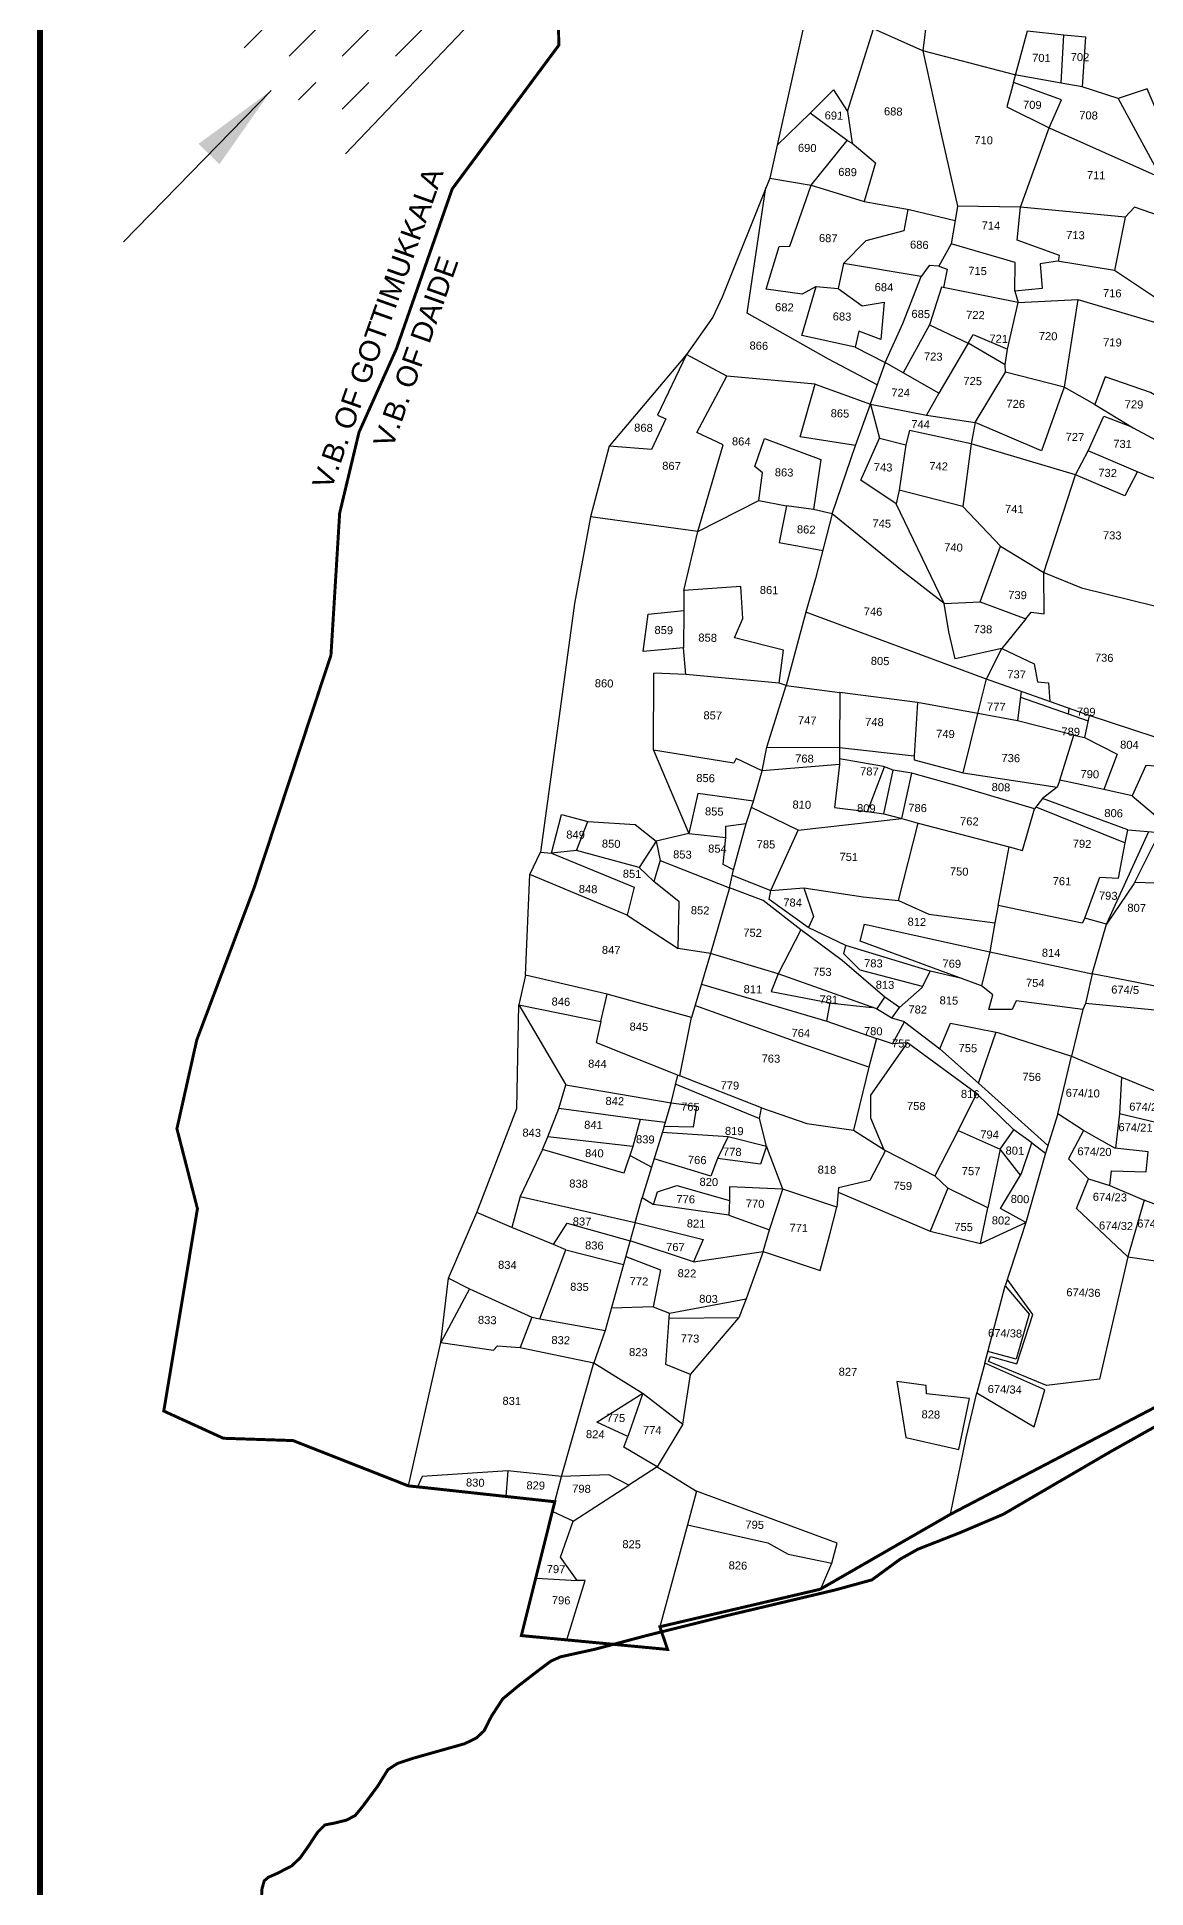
# Model space of a CAD drawing. Header units: millimetres. Extents: x 348367 to 356748, y 1836285 to 1844490.
# Drawn here: x 348367 to 350241, y 1839039 to 1842164 of the extents above; entities that cross this region are included whole.
import ezdxf
from ezdxf.enums import TextEntityAlignment as Align

# ---------------------------------------------------------------- set-up
doc = ezdxf.new("R2010")
doc.units = ezdxf.units.MM
for name, color, linetype in [('BND', 6, 'Continuous'), ('DIMENSION', 7, 'Continuous'), ('Plot', 7, 'Continuous'), ('ROAD', 1, 'Continuous'), ('ROADS', 50, 'Continuous'), ('TEXT', 7, 'Continuous')]:
    doc.layers.add(name, color=color, linetype=linetype)
doc.styles.get("Standard").update_dxf_attribs({"font": 'arial.ttf'})
doc.dimstyles.get("Standard").update_dxf_attribs({"dimtxt": 0.18, "dimasz": 0.18, "dimexe": 0.18, "dimexo": 0.0625, "dimgap": 0.09, "dimtad": 0, "dimtih": 1, "dimtoh": 1, "dimdec": 4, "dimzin": 0, "dimdsep": 46, "dimtxsty": 'Standard', "dimcen": 0.09, "dimadec": 0, "dimazin": 0, "dimtfac": 1, "dimtdec": 4, "dimtofl": 0, "dimtmove": 0, "dimatfit": 3, "dimfxl": 1, "dimtolj": 1, "dimtzin": 0, "dimarcsym": 0})

msp = doc.modelspace()

# ---------------------------------------------------------------- hatches: boundary and pattern name
h = msp.add_hatch()
h.set_pattern_fill('DASH,_O', color=4, scale=20, angle=45)
h.set_pattern_definition([(45, (0, -5286.02), (7e-15, 89.8025612), [63.5, -63.5])])
edge = h.paths.add_edge_path()
edge.add_spline(control_points=[(356173.8, 1844077.8), (356118.9, 1844029), (355913.7, 1843861.9), (355574.1, 1843591.3), (355217, 1843272.9), (354944.6, 1842979.2), (354741.7, 1842776.2), (354523.6, 1842634), (354411.3, 1842454.7), (354037.5, 1842257.1), (353652.6, 1842879.1), (352957.2, 1842601.1), (352440.3, 1843123.6), (351871, 1843339), (351505.9, 1843559), (351379.9, 1843635)], knot_values=[10732.018624, 10732.018624, 10732.018624, 10732.018624, 10947.391125, 11503.408839, 12052.094683, 12374.742608, 12705.71871, 12912.047162, 13143.644243, 13334.200632, 14061.252952, 14648.51574, 15221.119517, 16056.071013, 16495.766696, 16495.766696, 16495.766696, 16495.766696], degree=3, periodic=0)
edge.add_line((351379.9, 1843635), (351014.3, 1843797.8))
edge.add_line((351014.3, 1843797.8), (350411.6, 1843762))
edge.add_line((350411.6, 1843762), (349770.9, 1843444.1))
edge.add_line((349770.9, 1843444.1), (349436.5, 1843040.9))
edge.add_line((349436.5, 1843040.9), (349048.2, 1842444.9))
edge.add_line((349048.2, 1842444.9), (348671.9, 1842188.8))
edge.add_line((348671.9, 1842188.8), (348895.9, 1841975.1))
edge.add_line((348895.9, 1841975.1), (349205.6, 1842299.6))
edge.add_line((349205.6, 1842299.6), (349306, 1842415.8))
edge.add_line((349306, 1842415.8), (349375, 1842547))
edge.add_line((349375, 1842547), (349580.2, 1842817.4))
edge.add_line((349580.2, 1842817.4), (349946.5, 1843185.7))
edge.add_line((349946.5, 1843185.7), (350272.4, 1843335.3))
edge.add_line((350272.4, 1843335.3), (350789.1, 1843428))
edge.add_line((350789.1, 1843428), (350998.9, 1843450.7))
edge.add_line((350998.9, 1843450.7), (351278.4, 1843398.7))
edge.add_line((351278.4, 1843398.7), (351614, 1843322.1))
edge.add_line((351614, 1843322.1), (352008.9, 1843081.7))
edge.add_line((352008.9, 1843081.7), (352174.8, 1842941.3))
edge.add_line((352174.8, 1842941.3), (352417, 1842669.9))
edge.add_line((352417, 1842669.9), (353146.2, 1842474.1))
edge.add_line((353146.2, 1842474.1), (353409.4, 1842271.6))
edge.add_line((353409.4, 1842271.6), (354057, 1842133))
edge.add_line((354057, 1842133), (354305.9, 1842172.8))
edge.add_line((354305.9, 1842172.8), (354684.2, 1842415.5))
edge.add_line((354684.2, 1842415.5), (355191.1, 1842879.5))
edge.add_line((355191.1, 1842879.5), (355737, 1843173.6))
edge.add_line((355737, 1843173.6), (356070, 1843283.5))
edge.add_line((356070, 1843283.5), (356311.5, 1843442.1))
edge.add_line((356311.5, 1843442.1), (356517.8, 1843778.2))
edge.add_line((356517.8, 1843778.2), (356173.8, 1844077.8))

# ---------------------------------------------------------------- linework, layer by layer
at = {"color": 4}
msp.add_lwpolyline([(356517.8, 1843778.2), (356311.5, 1843442.1), (356070, 1843283.5), (355737, 1843173.6), (355191.1, 1842879.5), (354684.2, 1842415.5), (354305.9, 1842172.8), (354057, 1842133), (353409.4, 1842271.6), (353146.2, 1842474.1), (352417, 1842669.9), (352174.8, 1842941.3), (352008.9, 1843081.7), (351614, 1843322.1), (351278.4, 1843398.7), (350998.9, 1843450.7), (350789.1, 1843428), (350272.4, 1843335.3), (349946.5, 1843185.7), (349580.2, 1842817.4), (349375, 1842547), (349306, 1842415.8), (349205.6, 1842299.6), (348888.3, 1841967.1)], dxfattribs=at)
at = {"layer": 'BND', "lineweight": 30, "const_width": 5}
msp.add_lwpolyline([(350265.9, 1839855.6), (349910.9, 1839670.1), (349690.4, 1839543.3), (349509.7, 1839501.1), (349419.5, 1839480), (349432.6, 1839441.7), (349185.5, 1839465.1), (349210.4, 1839564.5), (349242, 1839691.1), (349159, 1839700.1), (349014.5, 1839715.8), (348994.6, 1839717.9), (348799.7, 1839794.4), (348682, 1839798.3), (348581.3, 1839844.3), (348614.3, 1840042.1), (348638.2, 1840186), (348603.5, 1840321), (348637.1, 1840470.9), (348699, 1840635), (348733.4, 1840726.2), (348785, 1840882.2), (348831.1, 1841021.8), (348863.8, 1841120.6), (348874, 1841286.6), (348878.5, 1841360.4), (348911.2, 1841497), (348974.4, 1841637.8), (349021.8, 1841773.7), (349068.7, 1841907.9), (349161.3, 1842032.6), (349248.8, 1842150.5), (349246.2, 1842321.1)], dxfattribs=at)
at = {"layer": 'Plot'}
for points in [[(350469.9, 1842363.6), (350187.4, 1842492.6), (349813.9, 1842653.1), (349750.1, 1842481.8), (349709.1, 1842352.3), (349680, 1842260.4), (349617.7, 1841981.6), (349605.3, 1841926.3), (349524.6, 1841725), (349509.3, 1841691.6), (349464.4, 1841628.4), (349333.9, 1841473.4), (349302.4, 1841354.3), (349275.3, 1841208), (349249.6, 1841017.6), (349217.7, 1840787.7), (349236.5, 1840786.5), (349253.2, 1840851.7), (349298.1, 1840840), (349377.8, 1840834.8), (349413.3, 1840806.8), (349384.4, 1840761.9), (349278.8, 1840790.8), (349236.5, 1840786.5)], [(349736.7, 1842038.7), (349780.7, 1842178), (349773.7, 1842216.1), (349793, 1842246.4), (349876.9, 1842247.5), (349864, 1842141.1), (349780.7, 1842178)], [(350017.2, 1842087.5), (350041, 1842174.9), (350102.4, 1842168.3), (350138.6, 1842164.8), (350133.3, 1842080)], [(350097.6, 1842086.4), (350102.4, 1842168.3)], [(349864, 1842141.1), (349895.1, 1842000.5), (349922.7, 1841878.6)], [(350194, 1842060.3), (350133.3, 1842080), (350097.6, 1842086.4), (350019.3, 1842100.6), (349864, 1842141.1)], [(350028.8, 1841877.1), (350077.4, 1842011.2), (350098, 1842058.5), (350017.2, 1842087.5), (350005.9, 1842046.3), (350077.4, 1842011.2), (350266.7, 1841926.6), (350302.5, 1841937.8), (350242.8, 1842076.7), (350194, 1842060.3), (350266.7, 1841926.6), (350357.3, 1841837.5), (350379.8, 1841777), (350381.8, 1841733.4)], [(349617.7, 1841981.6), (349673.8, 1842035.9), (349712.9, 1842075.1), (349736.7, 1842038.7), (349744.6, 1841985.1)], [(349736.1, 1841989.7), (349673.8, 1842035.9)], [(349683.7, 1841743), (349660, 1841730.3), (349598.9, 1841738.4), (349621.2, 1841810.8), (349639.3, 1841811.2), (349675.2, 1841914.4), (349736.1, 1841989.7), (349744.6, 1841985.1), (349784, 1841952.2), (349764.8, 1841886.4)], [(349605.3, 1841926.3), (349675.2, 1841914.4), (349764.8, 1841886.4), (349840.7, 1841872.9), (349918.8, 1841854.7), (349911.8, 1841814.9), (349891.1, 1841777.7), (349874.8, 1841778.7), (349861, 1841759.8), (349730.1, 1841781.9), (349720.6, 1841739.8), (349761.5, 1841710.2), (349798.7, 1841716.6), (349793.2, 1841653.4), (349755.9, 1841667.9), (349749.7, 1841640.6), (349800.3, 1841614.8), (349830, 1841680.5), (349861, 1841759.8)], [(349786.6, 1841576.9), (349704.7, 1841620.3), (349566.9, 1841698.3), (349598.8, 1841910.1)], [(349838.6, 1841873.3), (349831.9, 1841837.3), (349767.7, 1841820.5), (349730.1, 1841781.9)], [(350093.4, 1841785.6), (350094.6, 1841795.7), (350023.2, 1841821.3), (350028.8, 1841877.1), (349922.7, 1841878.6), (349918.8, 1841854.7)], [(350206, 1841860.3), (350028.8, 1841877.1)], [(350378, 1841701.8), (350365.4, 1841779.3), (350339.6, 1841835.9), (350221.6, 1841877.1), (350206, 1841860.3), (350187.8, 1841770)], [(350019.6, 1841735.2), (350019.9, 1841783.6), (349911.8, 1841814.9)], [(350375.8, 1841683.5), (350263.9, 1841719.3), (350187.8, 1841770), (350091.4, 1841785.9), (350062.2, 1841781.2), (350065.8, 1841739.6), (350019.6, 1841735.2), (350025.2, 1841716.2), (349895.4, 1841742.1), (349875.4, 1841678.6), (349940.7, 1841647.6), (349949, 1841662.3), (350007, 1841637.4)], [(349891.1, 1841777.7), (349905, 1841772.5), (349898.8, 1841741.4)], [(349749.7, 1841640.6), (349659.3, 1841660.2), (349683.7, 1841743), (349720.6, 1841739.8)], [(350154.5, 1841543.7), (350102.9, 1841573.4), (350064.3, 1841465.8), (349952.5, 1841513.5), (350003.6, 1841598.4), (350003, 1841610.8), (350007, 1841637.4), (350025.2, 1841716.2), (350125.7, 1841721.4), (350102.9, 1841573.4), (350003.6, 1841598.4)], [(350125.7, 1841721.4), (350280.1, 1841675.8)], [(349875.4, 1841678.6), (349830.7, 1841597.4)], [(350003, 1841610.8), (349940.7, 1841647.6), (349890.8, 1841563), (349870.2, 1841525.6)], [(349483.9, 1841329.4), (349526.7, 1841475.6), (349482, 1841496.5), (349532.8, 1841591.9), (349464.4, 1841628.4), (349415.4, 1841525.9), (349429.9, 1841519.5), (349405.3, 1841467.7), (349333.9, 1841473.4)], [(349890.8, 1841563), (349830.7, 1841597.4), (349800.3, 1841614.8), (349774.8, 1841544.5)], [(349682.2, 1841578.1), (349532.8, 1841591.9)], [(350340.4, 1841366.3), (350340, 1841376.6), (350407.9, 1841350.4), (350448.6, 1841439.7), (350423.3, 1841481.2), (350343.3, 1841504), (350300.1, 1841534), (350248.4, 1841564.4), (350172, 1841590.6), (350154.5, 1841543.7), (350219.5, 1841504.2), (350272.9, 1841475.9), (350300.1, 1841534)], [(349710.5, 1841359.4), (349750.4, 1841474.7), (349656.6, 1841489), (349682.2, 1841578.1), (349775.5, 1841544.3), (349790.7, 1841486.8), (349835.1, 1841475.8), (349823.9, 1841399.4), (349818.7, 1841375.9), (349759.4, 1841416.1), (349790.7, 1841486.8)], [(349750.4, 1841474.7), (349775.5, 1841544.3)], [(349775.5, 1841544.3), (349870.2, 1841525.6), (349952.5, 1841513.5), (349945.5, 1841477.6), (349841.3, 1841500.1), (349835.3, 1841475.8)], [(350340.5, 1841390.9), (350246.3, 1841422), (350143.2, 1841465.7), (350169.5, 1841524.1), (350215.5, 1841506.6)], [(349586.6, 1841381.7), (349593.1, 1841428.3), (349579.8, 1841438.9), (349596.5, 1841486.7), (349691.3, 1841451.1), (349679.3, 1841366.4)], [(350122.1, 1841425.2), (349945.5, 1841477.6), (349931.4, 1841371.4), (349995.4, 1841304.9), (350068.2, 1841260.1), (350122.1, 1841425.2)], [(350226.4, 1841430.5), (350205.1, 1841389.6), (350122.1, 1841425.2), (350143.2, 1841465.7)], [(349931.4, 1841371.4), (349823.9, 1841399.4)], [(349483.9, 1841329.4), (349586.6, 1841381.7), (349633.4, 1841373), (349621.3, 1841310.7), (349694.7, 1841297.2)], [(349710.5, 1841359.4), (349678.9, 1841366.5), (349633.4, 1841373)], [(349900, 1841208.1), (349818.7, 1841375.9)], [(350038, 1841182.2), (350047, 1841193.4), (350069, 1841190.4), (350068.2, 1841260.1), (350132, 1841234.5), (350257.8, 1841203.5), (350301.6, 1841380.4), (350340.4, 1841366.3), (350418.6, 1841331.9), (350396.7, 1841263.6), (350404.2, 1841193.7), (350357.8, 1841193.3), (350340.4, 1841366.3)], [(349459.8, 1841230), (349483.9, 1841329.4), (349302.4, 1841354.3)], [(349900, 1841208.1), (349829.8, 1841262.4), (349710.5, 1841359.4), (349682.8, 1841250.1), (349666.1, 1841193.2)], [(349960.7, 1841210.5), (349995.4, 1841304.9)], [(349621, 1841073.2), (349628.5, 1841129.1), (349545.8, 1841149.6), (349559.6, 1841182.5), (349556.5, 1841236.8), (349459.8, 1841230), (349460.1, 1841196)], [(349997.5, 1841131.8), (349918.3, 1841114.5), (349907.9, 1841160.2), (349900, 1841208.1), (349960.7, 1841210.5), (350038, 1841182.2), (349997.5, 1841131.8)], [(349463.2, 1841087.9), (349459.3, 1841132.8), (349391.2, 1841126.8), (349399.6, 1841189.9), (349460.1, 1841196), (349459.3, 1841132.8)], [(350330, 1840958.2), (350145.2, 1841019), (349970, 1841080.9), (349666.1, 1841193.2), (349633.1, 1841069.2), (349621, 1841073.2), (349463.2, 1841087.9), (349409.5, 1841090.4)], [(350119, 1840985.3), (350023.8, 1841009.8), (349956.8, 1841021.9), (349971.2, 1841080.4), (349997.5, 1841131.8), (350051.9, 1841106.1), (350057.7, 1841075.6), (350076.2, 1841073.7), (350078.4, 1841042.6)], [(349408.7, 1840960.3), (349409.5, 1841090.4)], [(349577.9, 1840874.2), (349592.7, 1840925.5), (349600.5, 1840965.2), (349633.1, 1841069.2), (349723.7, 1841057.3), (349723.2, 1840965.7), (349723.2, 1840945.7)], [(349854.7, 1841040.5), (349723.7, 1841057.3)], [(350030.1, 1841059.6), (350023.8, 1841009.8)], [(350028.8, 1841049.5), (350143.1, 1841009.6)], [(349600.5, 1840965.2), (349723.2, 1840964.5), (349849.1, 1840950.7), (349849, 1840944.1), (349932.2, 1840921.7), (349956.8, 1841021.9), (349854.7, 1841040.5), (349849.1, 1840950.7)], [(350109.8, 1841021.2), (350111.2, 1841031)], [(350145.2, 1841019), (350137.1, 1840981.6)], [(349723.2, 1840935.8), (349592.7, 1840925.5), (349548.7, 1840945.9), (349544.7, 1840938.2), (349408.7, 1840960.3), (349468.3, 1840819.7)], [(350095.4, 1840909.4), (350119, 1840985.3), (350137.1, 1840981.6), (350192.4, 1840953.2), (350169.7, 1840893.5)], [(349653, 1840825.2), (349828.3, 1840844.6), (349845.2, 1840921.6), (349813.8, 1840926.3), (349797.7, 1840932.5), (349723.2, 1840945.7), (349723.2, 1840935.8), (349714.9, 1840863.4), (349773.6, 1840856), (349797.8, 1840852.6), (349828.3, 1840844.6)], [(349770.5, 1840856.4), (349799.4, 1840931.8)], [(349797.8, 1840852.6), (349813.8, 1840926.3)], [(350317.1, 1840928.8), (350240.5, 1840934.5), (350217.7, 1840882.9), (350271.7, 1840837.7)], [(349932.2, 1840921.7), (350091.1, 1840897.7), (350066.1, 1840878.4), (350052.6, 1840861.3), (349926, 1840899.1), (349845.2, 1840921.6)], [(350217.7, 1840882.9), (350169.7, 1840893.5), (350095.4, 1840909.4), (350091.1, 1840897.7)], [(349658, 1840656.7), (349594, 1840706.2), (349537.1, 1840727.6), (349544.1, 1840758.3), (349526.3, 1840767), (349531.2, 1840813.1), (349530.9, 1840831.8), (349565.4, 1840836.2), (349577.9, 1840874.2), (349483.5, 1840887.3), (349468.3, 1840819.7), (349531.2, 1840812.9)], [(349542, 1840749.2), (349606.9, 1840723.4), (349653, 1840825.2), (349574.3, 1840863.3)], [(349828.3, 1840844.6), (349856, 1840837.2), (350009.5, 1840796.7), (350032.2, 1840790.6), (350052.6, 1840861.3)], [(350055.1, 1840864.6), (350206, 1840803.5), (350210.5, 1840825.6), (350066.1, 1840878.4)], [(349278.8, 1840790.8), (349298.1, 1840840)], [(349544.1, 1840758.3), (349565.4, 1840836.2)], [(349822.9, 1840706.6), (349856, 1840837.2)], [(349468.3, 1840819.7), (349413.3, 1840806.8), (349420.2, 1840774.1), (349409.1, 1840738.3), (349384.4, 1840761.9)], [(350137.4, 1840676.5), (350162.8, 1840745.7), (350194.4, 1840743.8), (350206, 1840803.5)], [(350210.5, 1840825.6), (350263.6, 1840821.1), (350220.5, 1840734.6), (350174.2, 1840666.4), (350246, 1840822.6)], [(350255.2, 1840804.4), (350327, 1840790.9), (350332.4, 1840799), (350383.3, 1840779.6), (350455.1, 1840734.9), (350447.7, 1840701.2), (350368.7, 1840732.3), (350318.8, 1840752), (350311.7, 1840734.1), (350221.6, 1840736.8)], [(349236.5, 1840786.5), (349376.1, 1840728.9), (349364.4, 1840681.7), (349199.9, 1840750), (349217.7, 1840787.7)], [(349420.2, 1840774.1), (349537.1, 1840727.6), (349505.2, 1840616.6), (349450.3, 1840625.2)], [(349991.1, 1840698.1), (350009.5, 1840796.7)], [(349192.6, 1840580.1), (349199.9, 1840750)], [(349364.4, 1840681.7), (349450.3, 1840625.2), (349452.1, 1840703.9), (349409.1, 1840738.3)], [(349929.8, 1840574.7), (349876.1, 1840586.9), (349733.9, 1840630.5), (349670.1, 1840660.9), (349604.5, 1840708.2), (349606.9, 1840723.4), (349662.6, 1840727.8), (349679.4, 1840679.1), (349670.6, 1840660.6)], [(349662.6, 1840727.8), (349763.3, 1840712.3), (349822.9, 1840706.6), (349874.1, 1840683.4), (349985.8, 1840668.6), (349977.3, 1840619.4), (350150.3, 1840582.5)], [(350150.3, 1840582.5), (350174.2, 1840666.4), (350137.4, 1840676.5), (350133, 1840667.9), (349991.1, 1840698.1), (349985.8, 1840668.6)], [(349785.9, 1840522.9), (349799.5, 1840542.9), (349727.8, 1840604.9), (349658, 1840656.7), (349619.4, 1840582.4), (349505.2, 1840616.6)], [(350134.2, 1840522.4), (350021.4, 1840536.8), (350014.7, 1840522.3), (349975.3, 1840522.2), (349982, 1840547), (349962.9, 1840562.5), (349758, 1840637.8), (349765.5, 1840666.6), (349977.3, 1840619.4), (349962.9, 1840562.5)], [(349505.2, 1840616.6), (349472.8, 1840508.8), (349330.4, 1840548.2), (349192.6, 1840580.1), (349181.4, 1840530.1), (349320, 1840502), (349330.4, 1840548.2)], [(349863.5, 1840561.3), (349758.1, 1840588.7), (349730.5, 1840616.2), (349733.9, 1840630.5)], [(349832.7, 1840501.3), (349811.5, 1840507.4), (349784.6, 1840523.7), (349619.4, 1840582.4), (349607.8, 1840552.6), (349710.2, 1840532.9), (349778.4, 1840525.9)], [(349811.5, 1840507.4), (349824.7, 1840525.6), (349862.7, 1840559.7), (349876.1, 1840586.9)], [(350312.6, 1840550.6), (350208.4, 1840571.1), (350150.3, 1840582.5), (350138.6, 1840532.6)], [(349489.8, 1840565.2), (349701.6, 1840502.5), (349785.8, 1840473.5)], [(349049.2, 1839959.9), (349062.2, 1840068.9), (349110.4, 1840179.3), (349177.9, 1840355.4), (349181.4, 1840530.1)], [(349181.4, 1840530.1), (349260.8, 1840395.1), (349438.8, 1840364.9), (349450.2, 1840411.5)], [(349772.9, 1840425.1), (349655.8, 1840465.5), (349478.9, 1840529.1)], [(349701.6, 1840502.5), (349707.6, 1840533.4)], [(349824.7, 1840525.6), (349799.5, 1840542.9)], [(350472.4, 1840495.6), (350421.2, 1840535.8), (350402, 1840500.9), (350333.4, 1840527.4), (350303.3, 1840516.4), (350138.6, 1840532.6), (350134.2, 1840522.4), (350115, 1840443.4), (350199.7, 1840408.3), (350276.7, 1840376.5), (350268.4, 1840331.2), (350260, 1840330.9), (350196, 1840346), (350189.7, 1840287.9)], [(349320, 1840502), (349312.1, 1840466.7), (349453.3, 1840410.2), (349472.8, 1840508.8)], [(349812.9, 1840464.2), (349832.7, 1840501.3), (349892.6, 1840455.7), (349910.8, 1840499.2), (349990.5, 1840483.7), (350115, 1840443.4)], [(350047.8, 1840297.3), (350017.9, 1840319), (349954.5, 1840380.7), (349838, 1840466.1), (349812.9, 1840464.2), (349785.8, 1840473.5), (349772.9, 1840425.1), (349746.8, 1840318.5)], [(349798.1, 1840286.2), (349775.8, 1840338.7), (349776.3, 1840377.6), (349838, 1840466.1)], [(349957.8, 1840397.8), (349892.6, 1840455.7)], [(350075.3, 1840292.5), (349957.8, 1840397.8), (349987.7, 1840484.3)], [(350091.9, 1840346.4), (350115, 1840443.4)], [(349428.6, 1840331.6), (349386.3, 1840336.5), (349249.1, 1840355.4), (349260.8, 1840395.1)], [(349446.4, 1840396.1), (349588.1, 1840338.2)], [(349627.4, 1840219), (349599.9, 1840291.7), (349588.1, 1840338.2), (349591.4, 1840356.1), (349453.3, 1840410.2)], [(350199.7, 1840408.3), (350196, 1840346)], [(349438.8, 1840364.9), (349481.6, 1840359.2), (349475.7, 1840323.5), (349426.6, 1840324.9), (349438.8, 1840364.9)], [(349954.5, 1840380.7), (349923.8, 1840318), (349884, 1840241.6)], [(349386.3, 1840336.5), (349373.9, 1840291.1), (349230.4, 1840307.1), (349249.1, 1840355.4)], [(349591.4, 1840356.1), (349667.8, 1840329.6), (349746.8, 1840318.5), (349801, 1840284.3), (349774.5, 1840233.8), (349721.5, 1840220.9), (349718.6, 1840188.6)], [(350135.4, 1840318.1), (350091.9, 1840346.4), (350071.3, 1840279.7), (350037.7, 1840162.8), (350003, 1840055.6)], [(349373.9, 1840291.1), (349358.9, 1840246.1), (349221.2, 1840285.7), (349230.4, 1840307.1)], [(349426.6, 1840324.9), (349405.4, 1840256.3), (349389.8, 1840204.9), (349408.8, 1840192.9), (349415.7, 1840214.6), (349448.3, 1840224.9), (349537.4, 1840199.8), (349536.1, 1840175.2), (349408.8, 1840192.9)], [(349423.7, 1840315.4), (349534.7, 1840307.7), (349517, 1840270.7)], [(349534.7, 1840307.7), (349599.9, 1840291.7)], [(349923.8, 1840318), (349994.7, 1840286.5), (350017.9, 1840319)], [(350179.9, 1840225.3), (350182.6, 1840250.1), (350241.4, 1840248.1), (350244.5, 1840281.9), (350188.5, 1840288), (350135.4, 1840318.1), (350110.1, 1840270.4), (350143.7, 1840236.4)], [(349221.2, 1840285.7), (349183.6, 1840206.3), (349169.3, 1840154.2), (349110.4, 1840179.3)], [(349405.4, 1840256.3), (349368.7, 1840275.5)], [(349599.9, 1840291.7), (349589.6, 1840261.2), (349517, 1840270.7), (349505.6, 1840240.9), (349409.8, 1840270.4)], [(349801, 1840284.3), (349884, 1840241.6), (349906.3, 1840220.5)], [(349961.6, 1840127.1), (350037.7, 1840162.8), (349995, 1840186.2), (350030.7, 1840245.2), (350047.8, 1840297.3), (350071.3, 1840279.7)], [(350029, 1840242.4), (349994.7, 1840286.5), (349973.9, 1840187.6)], [(350210.3, 1840104.4), (350123.4, 1840186.1), (350143.7, 1840236.4), (350179.9, 1840225.3), (350237.9, 1840200.6)], [(349183.6, 1840206.3), (349378, 1840162.6), (349389.8, 1840204.9)], [(349536.1, 1840175.2), (349604.9, 1840150.3), (349627.4, 1840219), (349537.3, 1840222.9), (349537.4, 1840199.8)], [(349593.9, 1840113.9), (349690.7, 1840081.3), (349707.3, 1840144.5), (349718.6, 1840188.6), (349627.4, 1840219)], [(349720.9, 1840213.9), (349876.4, 1840148), (349961.6, 1840127.1), (349973.9, 1840187.6), (349906.3, 1840220.5), (349876.4, 1840148)], [(350265.9, 1839855.6), (350304.9, 1839994.9), (350311.1, 1840016.9), (350283.9, 1840020.4), (350265.1, 1840096.7), (350290.7, 1840180.2), (350237.9, 1840200.6), (350210.3, 1840104.4), (350265.1, 1840096.7)], [(349217, 1840000.2), (349260.7, 1840116.5), (349239.8, 1840125.6), (349169.3, 1840154.2)], [(349239.8, 1840125.6), (349262.7, 1840161.3), (349369.4, 1840131.6)], [(349378, 1840162.6), (349327.2, 1839980)], [(349378, 1840162.6), (349492.8, 1840134.2), (349476.4, 1840096.3), (349369.4, 1840131.6)], [(349476.4, 1840096.3), (349593.9, 1840113.9), (349604.9, 1840150.3)], [(349260.7, 1840116.5), (349358.2, 1840091.5)], [(349593.9, 1840113.9), (349565.3, 1840033.5)], [(349362, 1840105.1), (349420.9, 1840082.9), (349408.4, 1840020.5), (349435.8, 1840009.5)], [(350210.3, 1840104.4), (350184.3, 1839993.1), (350162.2, 1839898.3), (350072.8, 1839887.5), (349974.7, 1839927.8), (349978.1, 1839936.6), (350022.8, 1839924.2), (350049.8, 1840007.2), (350006.6, 1840066.7)], [(349062.2, 1840068.9), (349098, 1840050.7), (349049.2, 1839959.9)], [(349098, 1840050.7), (349203.3, 1840002.6), (349183.3, 1839951.5)], [(349968.5, 1839925.2), (350003, 1840055.6), (350043.7, 1840007.7), (350021.7, 1839931.9), (349973.6, 1839944.6)], [(349408.4, 1840020.5), (349337.7, 1840017.8)], [(349458.1, 1839822.2), (349471.2, 1839906.2), (349429.7, 1839922.7), (349435.8, 1840009.5), (349565.3, 1840033.5), (349552.9, 1840001.9), (349435.2, 1840000.8)], [(349203.3, 1840002.6), (349217, 1840000.2), (349327.2, 1839980), (349307.8, 1839925.9)], [(349471.2, 1839906.2), (349552.9, 1840001.9)], [(348994.6, 1839717.9), (349049.2, 1839959.9), (349138.6, 1839947), (349145.1, 1839954.2), (349183.3, 1839951.5), (349307.8, 1839925.9)], [(349242, 1839691.1), (349253.3, 1839733.8), (349307.8, 1839925.9), (349391.4, 1839874), (349458.1, 1839822.2), (349414.8, 1839750.1), (349367, 1839719.3)], [(349910.9, 1839670.1), (349937.1, 1839799.1), (349954.9, 1839874.9), (350052, 1839817.5), (350070.1, 1839880.1), (349968.5, 1839925.2), (349954.9, 1839874.9)], [(349924.9, 1839779.3), (349942.9, 1839865.3), (349870.1, 1839873.6), (349869.4, 1839887.2), (349819.9, 1839894.3), (349835.1, 1839799.8), (349924.9, 1839779.3)], [(349414.8, 1839750.1), (349358.8, 1839783), (349365.4, 1839801.4), (349312.9, 1839825.2), (349390.5, 1839874.6), (349365.4, 1839801.4)], [(349272.8, 1839658.3), (349367, 1839719.3), (349333.6, 1839736.5), (349253.3, 1839733.8), (349162.6, 1839743.1), (349018.2, 1839734), (349010, 1839716.3)], [(349162.6, 1839743.1), (349159.3, 1839700.1)], [(349414.8, 1839750.1), (349481.3, 1839709.1)], [(349691.3, 1839543.8), (349710.3, 1839587.2), (349719.2, 1839621.4), (349481.3, 1839709.1), (349466.5, 1839652.3), (349602.1, 1839621.7), (349636.6, 1839602.8), (349710.3, 1839587.2)], [(349262.2, 1839457.8), (349293.2, 1839558.3), (349280, 1839558), (349251.8, 1839597.3), (349272.8, 1839658.3), (349239.4, 1839674)], [(349466.5, 1839652.3), (349419.5, 1839480)]]:
    msp.add_lwpolyline(points, dxfattribs=at)
at = {"layer": 'ROAD', "color": 0, "const_width": 10}
msp.add_lwpolyline([(348372.1, 1844485), (356743.3, 1844485), (356743.3, 1836289.8), (348372.1, 1836289.8)], close=True, dxfattribs=at)
at = {"layer": 'ROAD', "color": 2}
msp.add_lwpolyline([(349210.7, 1839561.9), (349279.9, 1839558)], dxfattribs=at)
at = {"layer": 'ROADS', "color": 40, "const_width": 5}
msp.add_lwpolyline([(348745.6, 1839008.7), (348747.3, 1839037.7), (348751.1, 1839051.1), (348758.1, 1839057), (348773.7, 1839063.9), (348797.6, 1839076.3), (348811.6, 1839089.6), (348825.8, 1839109.6), (348841, 1839132.8), (348853.7, 1839145.4), (348870.3, 1839148.6), (348890.2, 1839153.6), (348904.7, 1839161.2), (348917.6, 1839176.9), (348943.3, 1839211.6), (348960, 1839238.7), (348976.2, 1839249.2), (349003.4, 1839258.2), (349089.6, 1839282.5), (349109.3, 1839292), (349122.6, 1839304.4), (349135.2, 1839329.3), (349154.1, 1839358.3), (349180.8, 1839380.4), (349213.5, 1839405.6), (349235.6, 1839422.1), (349251.9, 1839429.3), (349310.1, 1839442.1), (349396.2, 1839464.9), (349529.2, 1839498), (349715.6, 1839542.1), (349777.8, 1839559.2), (349826, 1839594.4), (349855.6, 1839611), (349927.3, 1839639.1), (350000.2, 1839670.1), (350047.3, 1839697.7), (350183.2, 1839776.9), (350256.5, 1839818)], dxfattribs=at)

# ---------------------------------------------------------------- texts
at = {"layer": 'DIMENSION'}
for s, p in [('701', (350064.3, 1842129.1)), ('702', (350129.4, 1842130.4)), ('709', (350048.9, 1842049.9)), ('691', (349713.7, 1842031.8)), ('688', (349813.9, 1842038.7)), ('708', (350143.9, 1842032.1)), ('710', (349966.6, 1841990.2)), ('690', (349668.6, 1841977.1)), ('689', (349736.7, 1841936.4)), ('711', (350156.8, 1841931)), ('687', (349704.1, 1841824.7)), ('714', (349978.9, 1841846)), ('713', (350121.8, 1841829.9)), ('686', (349858, 1841813.6)), ('715', (349956.4, 1841769.4)), ('684', (349798.2, 1841741.9)), ('716', (350183.9, 1841731.8)), ('682', (349630, 1841708)), ('683', (349727.4, 1841692.4)), ('685', (349860.4, 1841696.7)), ('722', (349952.8, 1841695)), ('866', (349586.8, 1841643.2)), ('721', (349992.1, 1841654.9)), ('720', (350075.6, 1841659.3)), ('719', (350184.3, 1841648.8)), ('723', (349881.5, 1841624.8)), ('725', (349948.2, 1841583.5)), ('724', (349826.4, 1841563.9)), ('726', (350020.9, 1841544.9)), ('729', (350220.8, 1841544.1)), ('865', (349723.9, 1841528.8)), ('744', (349860.1, 1841510.5)), ('868', (349391.9, 1841504.6)), ('864', (349557.1, 1841481.5)), ('727', (350121, 1841489)), ('731', (350201.4, 1841477.3)), ('867', (349439.3, 1841440.2)), ('863', (349629.5, 1841429.2)), ('743', (349796.8, 1841437.8)), ('742', (349890.6, 1841439.6)), ('732', (350176.1, 1841428.4)), ('741', (350018.5, 1841367.4)), ('862', (349666.9, 1841332.8)), ('745', (349794.5, 1841342.9)), ('733', (350183.9, 1841322.9)), ('740', (349915.7, 1841302.5)), ('861', (349604.2, 1841230.5)), ('739', (350023.9, 1841222.2)), ('746', (349779.8, 1841194.1)), ('859', (349426.2, 1841163)), ('858', (349500.3, 1841150.1)), ('738', (349965.5, 1841164.4)), ('805', (349791.7, 1841110.8)), ('736', (350170.3, 1841116.3)), ('860', (349325.3, 1841073)), ('737', (350022.4, 1841088.2)), ('857', (349508.9, 1841018.9)), ('747', (349668.5, 1841010.4)), ('777', (349988.1, 1841033.6)), ('799', (350140, 1841025.1)), ('748', (349782.1, 1841007.7)), ('749', (349902.1, 1840987.6)), ('789', (350113.8, 1840991.5)), ('804', (350213, 1840969.3)), ('768', (349663.9, 1840946)), ('787', (349773.6, 1840924.3)), ('736', (350012.5, 1840946.8)), ('790', (350146, 1840919.7)), ('856', (349496.8, 1840913)), ('808', (349995.9, 1840897.6)), ('855', (349511.5, 1840856.6)), ('810', (349659.4, 1840868.1)), ('809', (349768.4, 1840862.1)), ('786', (349855, 1840862.6)), ('762', (349942.5, 1840840)), ('806', (350186.3, 1840853.8)), ('849', (349277.1, 1840817.4)), ('850', (349337.3, 1840802.2)), ('854', (349516.9, 1840793.8)), ('785', (349598.9, 1840801.2)), ('792', (350132.9, 1840802.1)), ('853', (349457.7, 1840784)), ('751', (349738.8, 1840780)), ('851', (349372.7, 1840751.4)), ('750', (349925.3, 1840755.3)), ('761', (350099, 1840738.9)), ('848', (349298.3, 1840725.6)), ('784', (349643.8, 1840702.9)), ('793', (350177.2, 1840714.5)), ('852', (349487.6, 1840689.7)), ('812', (349853.8, 1840670.3)), ('807', (350225.2, 1840693.9)), ('752', (349576.2, 1840651.9)), ('847', (349337.3, 1840622.7)), ('814', (350080.7, 1840617.9)), ('753', (349694, 1840586)), ('783', (349780.4, 1840600.3)), ('769', (349912.8, 1840599.7)), ('811', (349576.8, 1840556.4)), ('813', (349800, 1840564)), ('754', (350053.9, 1840567.1)), ('674/5', (350205.8, 1840555.6)), ('846', (349252.3, 1840535.5)), ('781', (349705, 1840539.1)), ('782', (349855.3, 1840522.3)), ('815', (349907.9, 1840537.5)), ('845', (349384.1, 1840493.2)), ('764', (349657.8, 1840482.6)), ('780', (349780.1, 1840485.7)), ('755', (349827.5, 1840464.9)), ('755', (349940, 1840457.1)), ('844', (349314.1, 1840430.6)), ('763', (349607.2, 1840439.4)), ('779', (349537.8, 1840394.1)), ('756', (350047.9, 1840408.6)), ('842', (349343.4, 1840367.7)), ('765', (349471.1, 1840358.1)), ('758', (349852.8, 1840359.3)), ('816', (349944, 1840379.5)), ('674/10', (350134.1, 1840381.1)), ('674/24', (350241.5, 1840357.7)), ('841', (349307.4, 1840327.4)), ('674/21', (350223.3, 1840323.1)), ('843', (349203, 1840314.2)), ('839', (349395, 1840303)), ('819', (349545.3, 1840317.1)), ('794', (349976.7, 1840311.1)), ('840', (349308.9, 1840279.6)), ('766', (349482.7, 1840268.2)), ('778', (349541.9, 1840282.1)), ('801', (350019.4, 1840283.9)), ('674/20', (350153.9, 1840282.3)), ('820', (349502.3, 1840231.1)), ('818', (349701.9, 1840251.8)), ('757', (349945.4, 1840249.3)), ('838', (349282.2, 1840228.2)), ('776', (349463.3, 1840202)), ('759', (349830, 1840224.5)), ('800', (350028.1, 1840202.2)), ('674/23', (350180, 1840205.5)), ('770', (349580.5, 1840194.5)), ('837', (349288.1, 1840164.3)), ('821', (349480.8, 1840160.8)), ('771', (349654.3, 1840153.5)), ('755', (349932.8, 1840155)), ('802', (349996.1, 1840166.1)), ('674/32', (350190.4, 1840157.1)), ('674/31', (350255.1, 1840160.4)), ('836', (349308.9, 1840123.9)), ('767', (349445.8, 1840121.2)), ('834', (349161.9, 1840091)), ('822', (349465.3, 1840076.8)), ('835', (349283.7, 1840054)), ('772', (349384.2, 1840063.3)), ('674/36', (350135.2, 1840044.3)), ('803', (349501.8, 1840033.6)), ('833', (349127.9, 1839997.9)), ('832', (349252, 1839963.9)), ('773', (349470.5, 1839966.8)), ('674/38', (350002.9, 1839975.7)), ('823', (349383.2, 1839943.7)), ('827', (349737.4, 1839910.5)), ('831', (349169.3, 1839861.3)), ('674/34', (350002.3, 1839880.9)), ('775', (349345.2, 1839832.7)), ('828', (349877.4, 1839838.5)), ('824', (349310.4, 1839805)), ('774', (349406.7, 1839812.2)), ('830', (349107.7, 1839723.4)), ('829', (349209.8, 1839718.7)), ('798', (349287.1, 1839713.1)), ('795', (349579.8, 1839652.3)), ('825', (349371.9, 1839619.3)), ('797', (349244.1, 1839577.3)), ('826', (349551.5, 1839583.5)), ('796', (349252.8, 1839524.7))]:
    msp.add_text(s, height=13.51, rotation=358.6356, dxfattribs=at).set_placement(p, align=Align.MIDDLE_CENTER)
at = {"layer": 'TEXT', "color": 6}
for s, p in [('V.B. OF GOTTIMUKKALA', (348864.2, 1841398.1)), ('V.B. OF DAIDE', (348967.4, 1841468.1))]:
    msp.add_text(s, height=35, rotation=70.506, dxfattribs=at).set_placement(p)

# ---------------------------------------------------------------- leaders
at = {"color": 4}
msp.add_leader([(348762.6, 1842074.1), (348513.1, 1841818.8)], dimstyle='Standard', override={"dimasz": 150}, dxfattribs=at)

doc.saveas('drawing.dxf')
